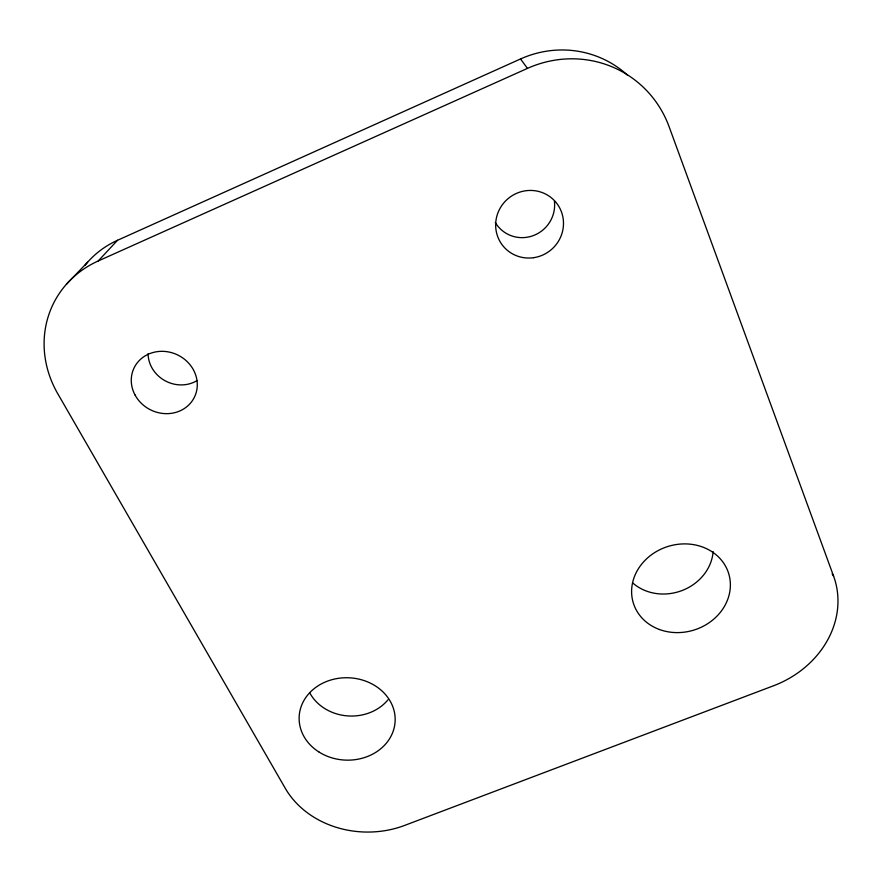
<?xml version="1.0" encoding="UTF-8"?>
<svg xmlns="http://www.w3.org/2000/svg" width="882" height="882" viewBox="0 0 882 882"><rect width="100%" height="100%" fill="white"/><g stroke="black" fill="none" stroke-linecap="round" stroke-linejoin="round"><path stroke-width="1.32" d="M520.523 58.962L527.458 68.388A110.096 106.138 -54.5 0 1 669.107 126.721L833.611 576.189A95.598 82.533 -19.5 0 1 773.547 685.766L404.728 825.387A91.199 77.407 1.1 0 1 285.283 788.31L57.793 393.758A106.16 96.987 28.3 0 1 98.178 260.995L117.538 240.279L520.523 58.962A103.492 99.864 -58.3 0 1 627.752 75.378M66.426 284.247L87.594 262.23M98.178 260.995L527.458 68.388M832.145 573.862L833.611 576.189M387.926 699.867A45.478 39.536 2.7 0 1 309.946 693.208M713.13 551.581A47.165 41.862 -18 0 1 682.547 590.345A47.165 41.862 -18 0 1 632.967 583.145M196.962 380.649A31.565 29.04 26.8 0 1 164.956 380.693A31.565 29.04 26.8 0 1 148.077 353.715M554.414 201.184A32.259 31.52 -46.7 0 1 532.948 235.737A32.259 31.52 -46.7 0 1 495.276 222.473M84.959 265.361A99.853 91.904 29.9 0 1 117.538 240.279M659.438 629.505A49.91 43.78 -17.4 0 0 730.252 581.767A49.91 43.78 -17.4 0 0 653.275 553.499A49.91 43.78 -17.4 0 0 659.438 629.505M319.196 752.148A48.036 41.2 2.4 0 0 394.938 723.516A48.036 41.2 2.4 0 0 327.321 681.191A48.036 41.2 2.4 0 0 319.196 752.148M135.012 394.938A33.538 30.616 25.4 0 0 192.144 401.023A33.538 30.616 25.4 0 0 165.684 351.521A33.538 30.616 25.4 0 0 135.012 394.938M533.61 257.687A34.288 33.428 -41 0 0 556.718 203.29A34.288 33.428 -41 0 0 498.385 211.724A34.288 33.428 -41 0 0 533.61 257.687"/></g></svg>
